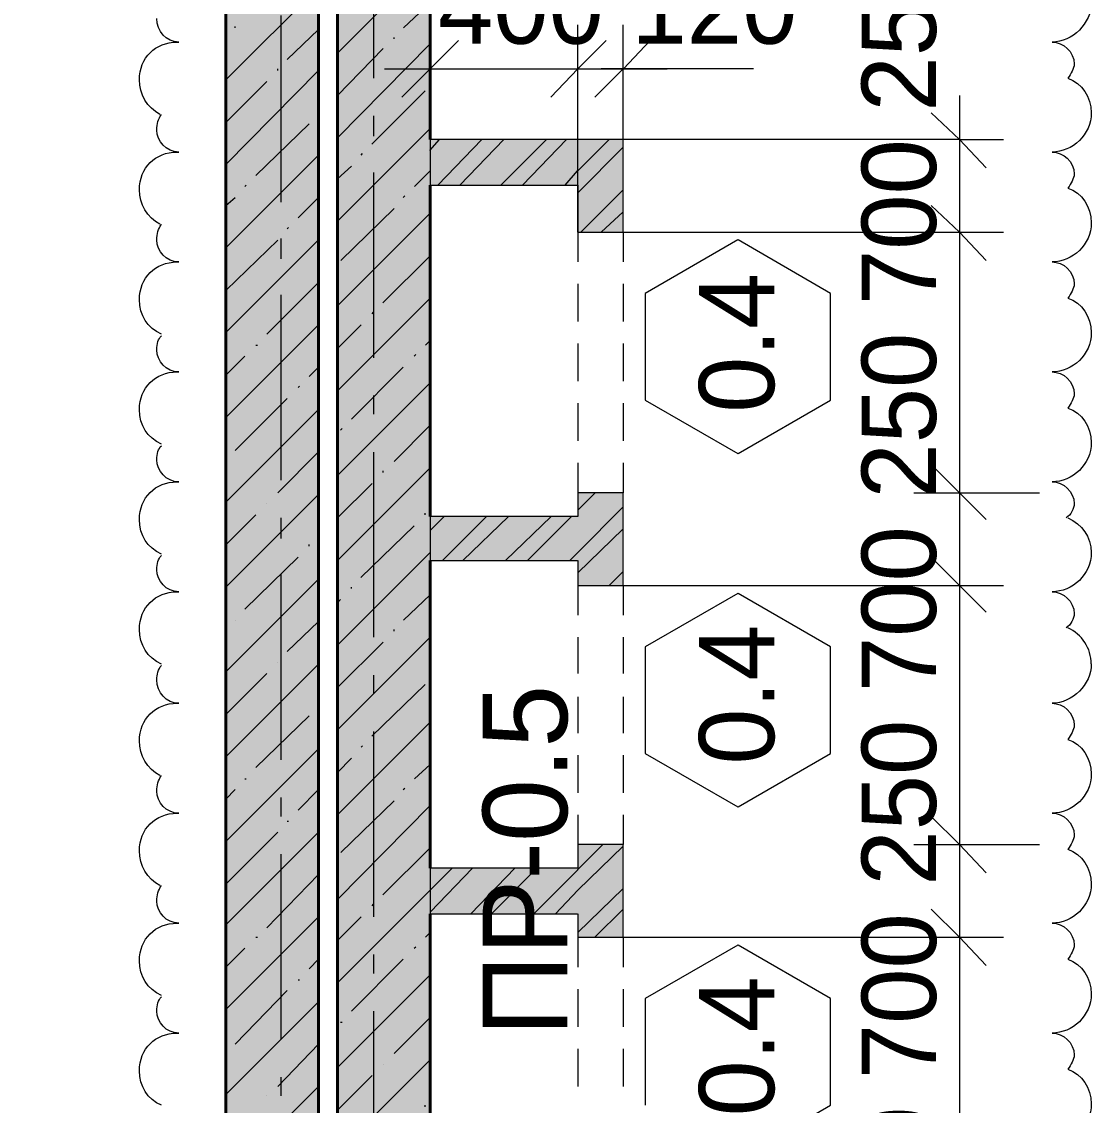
# Model space of a CAD drawing. Header units: millimetres. Extents: x -401725 to 250493, y 305116 to 802890.
# Drawn here: x -375103.635 to -375102.5, y 508984.504 to 508985.654 of the extents above; entities that cross this region are included whole.
import ezdxf

# ---------------------------------------------------------------- set-up
doc = ezdxf.new("R2010")
doc.units = ezdxf.units.MM
doc.layers.add('PDF _Геометрия', color=7, linetype='Continuous', true_color=0x1d1d1d)
doc.layers.add('PDF _Сплошная заливка', color=7, linetype='Continuous', true_color=0xffffff)
doc.layers.add('PDF _Текст', color=7, linetype='Continuous')

msp = doc.modelspace()

# ---------------------------------------------------------------- hatches: boundary and pattern name
at = {"layer": 'PDF _Сплошная заливка', "transparency": 33554559}
h = msp.add_hatch(color=256, dxfattribs=at)
h.paths.add_polyline_path([(-375102.997769197, 508985.430687626), (-375102.997769197, 508985.5287906194), (-375103.0447543994, 508985.5287906194), (-375103.0447543994, 508985.430687626)])
h.paths.add_polyline_path([(-375102.997769197, 508984.0324111909), (-375103.0447543994, 508984.0324111909), (-375103.0447543994, 508983.9807466266), (-375102.997769197, 508983.9807466266)])
h.paths.add_polyline_path([(-375102.997769197, 508984.4073959321), (-375103.0447543994, 508984.4073959321), (-375103.0447543994, 508984.3074000012), (-375102.997769197, 508984.3074000012)])
h.paths.add_polyline_path([(-375102.997769197, 508984.7807140745), (-375103.0447543994, 508984.7807140745), (-375103.0447543994, 508984.6823847424), (-375102.997769197, 508984.6823847424)])
h.paths.add_polyline_path([(-375102.997769197, 508985.1540322169), (-375103.0447543994, 508985.1540322169), (-375103.0447543994, 508985.0557028847), (-375102.997769197, 508985.0557028847)])

# ---------------------------------------------------------------- linework, layer by layer
at = {"layer": 'PDF _Геометрия', "color": 7, "lineweight": 9}
for points in [[(-375103.3197415142, 508981.638796316), (-375103.3197415142, 508986.4806692681)], [(-375103.2996372119, 508986.4804355169), (-375103.2996372119, 508981.6389599242)], [(-375103.201292621, 508986.2837607461), (-375103.201292621, 508985.5287622848)], [(-375103.2613342605, 508985.7904322277), (-375103.2613342605, 508985.5937853235)], [(-375103.3596754606, 508985.660441756), (-375103.3596754606, 508985.4621065896)], [(-375103.0448154346, 508985.4304730364), (-375103.0448154346, 508985.6038062173), (-375103.0448154346, 508985.6504617005)], [(-375102.9964586366, 508985.5287921919), (-375102.9964586366, 508985.6037884153), (-375102.9964586366, 508985.6504693151)], [(-375103.201292621, 508985.6454285551), (-375103.201292621, 508985.6037680703), (-375103.201292621, 508985.5571009077)], [(-375103.2497375808, 508985.6038062173), (-375103.0448177658, 508985.6038062173)], [(-375103.0448018712, 508985.6037748519), (-375102.9497288091, 508985.6037748519)], [(-375103.0181905431, 508985.6038104558), (-375103.0198478171, 508985.6038104558)], [(-375102.8581800993, 508985.6037960447), (-375103.0182352428, 508985.6037960447)], [(-375102.6397590109, 508985.5754570826), (-375102.6397590109, 508985.430462455)], [(-375103.2613342605, 508985.5537734956), (-375103.2613342605, 508985.5321180696)], [(-375102.6397590109, 508985.5287851093), (-375102.9964851762, 508985.5287851093)], [(-375102.6395996414, 508985.5287694266), (-375102.5930315952, 508985.5287694266)], [(-375103.2613342605, 508985.4937810233), (-375103.2613342605, 508985.297113566)], [(-375103.201292621, 508985.4804367884), (-375103.201292621, 508985.1287538712)], [(-375103.0448154346, 508985.4304697643), (-375103.0448154346, 508985.3988003384)], [(-375102.9964851762, 508985.4304553533), (-375102.6397590109, 508985.4304553533), (-375102.6397590109, 508985.1538092798)], [(-375102.9964586366, 508985.4304528101), (-375102.9964586366, 508985.3988001752)], [(-375102.6395996414, 508985.4304523863), (-375102.5930315952, 508985.4304523863)], [(-375103.3596754606, 508985.4237796331), (-375103.3596754606, 508985.4021046673)], [(-375102.8747511442, 508985.422125326), (-375102.9731484606, 508985.3654584559)], [(-375102.7764065533, 508985.3654596935), (-375102.8746772832, 508985.4221270638)], [(-375103.0448154346, 508985.3754711546), (-375103.0448154346, 508985.3354600432)], [(-375102.9964586366, 508985.3754584389), (-375102.9964586366, 508985.3354728882)], [(-375103.3596754606, 508985.3637786836), (-375103.3596754606, 508985.1671045065)], [(-375102.9730957351, 508985.3654486733), (-375102.9730957351, 508985.2521270617)], [(-375102.7764065533, 508985.2521258855), (-375102.7764065533, 508985.365460626)], [(-375103.0448154346, 508985.3121310735), (-375103.0448154346, 508985.2721406611)], [(-375102.9964586366, 508985.3121310735), (-375102.9964586366, 508985.2721247983)], [(-375103.2613342605, 508985.2571015223), (-375103.2613342605, 508985.2371118983)], [(-375103.0448154346, 508985.2487918401), (-375103.0448154346, 508985.2088014277)], [(-375102.9964586366, 508985.2488041319), (-375102.9964586366, 508985.2087978566)], [(-375102.9731533795, 508985.2521182561), (-375102.874756063, 508985.195451386)], [(-375102.8746765457, 508985.1954598292), (-375102.7764058157, 508985.2521271994)], [(-375103.2613342605, 508985.1971094738), (-375103.2613342605, 508985.0004420165)], [(-375103.0448154346, 508985.185472104), (-375103.0448154346, 508985.153802678)], [(-375102.9964586366, 508985.1854559975), (-375102.9964586366, 508985.1538033626)], [(-375102.6881464113, 508985.1537978249), (-375102.6397590109, 508985.1537978249), (-375102.6397590109, 508985.0554520027)], [(-375102.6397759651, 508985.153777056), (-375102.5547263359, 508985.153777056)], [(-375103.3596754606, 508985.1271174084), (-375103.3596754606, 508985.1054424426)], [(-375103.201292621, 508985.0820921127), (-375103.201292621, 508984.7554219685)], [(-375103.3596754606, 508985.067116459), (-375103.3596754606, 508984.8704422818)], [(-375103.0448154346, 508985.0554595918), (-375103.0448154346, 508985.0238108648)], [(-375102.9964851762, 508985.0554473), (-375102.6397590109, 508985.0554473), (-375102.6397590109, 508984.780476987)], [(-375102.9964586366, 508985.0554646781), (-375102.9964586366, 508985.0237913145)], [(-375102.6395996414, 508985.0554553533), (-375102.5930315952, 508985.0554553533)], [(-375102.8747511442, 508985.0471185443), (-375102.9731484606, 508984.9904516742)], [(-375102.7764065533, 508984.9904499449), (-375102.8746772832, 508985.0471173151)], [(-375103.0448154346, 508985.0004618298), (-375103.0448154346, 508984.9621273351)], [(-375102.9964586366, 508985.0004703069), (-375102.9964586366, 508984.9621223209)], [(-375102.9730957351, 508984.9904503687), (-375102.9730957351, 508984.8771287571)], [(-375102.7764065533, 508984.8771165607), (-375102.7764065533, 508984.9904513012)], [(-375103.2613342605, 508984.960429549), (-375103.2613342605, 508984.9404399249)], [(-375103.0448154346, 508984.9371420937), (-375103.0448154346, 508984.898807599)], [(-375102.9964586366, 508984.9371234441), (-375102.9964586366, 508984.8987961867)], [(-375103.2613342605, 508984.9004375005), (-375103.2613342605, 508984.7037905963)], [(-375103.0448154346, 508984.8754584389), (-375103.0448154346, 508984.8354680265)], [(-375102.9964586366, 508984.8754542004), (-375102.9964586366, 508984.8354686496)], [(-375102.9731533795, 508984.8771318195), (-375102.874756063, 508984.8204649494)], [(-375102.8746765457, 508984.8204496566), (-375102.7764058157, 508984.8771170269)], [(-375103.3596754606, 508984.830433991), (-375103.3596754606, 508984.8104405268)], [(-375103.0448154346, 508984.8121387029), (-375103.0448154346, 508984.7804692769)], [(-375102.9964586366, 508984.8121272588), (-375102.9964586366, 508984.7804538952)], [(-375102.6881464113, 508984.7804656953), (-375102.6397590109, 508984.7804656953), (-375102.6397590109, 508984.6821198731)], [(-375102.6397759651, 508984.7804597614), (-375102.5547263359, 508984.7804597614)], [(-375103.3596754606, 508984.7704330415), (-375103.3596754606, 508984.5737793747)], [(-375103.201292621, 508984.7070904173), (-375103.201292621, 508984.3804202731)], [(-375103.0448154346, 508984.6821266145), (-375103.0448154346, 508984.6504778875)], [(-375102.9964851762, 508984.6821151704), (-375102.6397590109, 508984.6821151704), (-375102.6397590109, 508984.4071448573)], [(-375102.9964586366, 508984.6821355155), (-375102.9964586366, 508984.6504621519)], [(-375102.6395996414, 508984.6821160181), (-375102.5930315952, 508984.6821160181)], [(-375102.8747511442, 508984.6737970111), (-375102.9731484606, 508984.617130141)], [(-375102.7764065533, 508984.6171296833), (-375102.8746772832, 508984.6737970535)], [(-375103.2613342605, 508984.6637783445), (-375103.2613342605, 508984.6437681551)], [(-375103.0448154346, 508984.6271284286), (-375103.0448154346, 508984.5871380162)], [(-375102.9964586366, 508984.6271207992), (-375102.9964586366, 508984.5871352485)], [(-375102.9730957351, 508984.6171330741), (-375102.9730957351, 508984.5037907232)], [(-375102.7764065533, 508984.5037971467), (-375102.7764065533, 508984.6171318873)], [(-375103.2613342605, 508984.6037655271), (-375103.2613342605, 508984.4071186229)], [(-375103.0448154346, 508984.5638086926), (-375103.0448154346, 508984.5237975812)], [(-375102.9964586366, 508984.5637934338), (-375102.9964586366, 508984.523807883)], [(-375103.3596754606, 508984.5337717663), (-375103.3596754606, 508984.5137783021)], [(-375102.8746765457, 508984.4471302427), (-375102.7764058157, 508984.503797613)]]:
    msp.add_lwpolyline(points, dxfattribs=at)
at = {"layer": 'PDF _Геометрия', "color": 7, "lineweight": 40}
for points in [[(-375103.3197415142, 508986.2838757095), (-375103.3197415142, 508983.9804617959), (-375103.6346954543, 508983.9804617959)], [(-375103.4180827143, 508986.2837938068), (-375103.4180827143, 508983.9804789592)], [(-375103.2996372119, 508986.2837772764), (-375103.2996372119, 508983.9805304189)], [(-375103.201292621, 508985.5287719697), (-375103.201292621, 508986.283770431)], [(-375103.201292621, 508985.1287585759), (-375103.201292621, 508985.4804414931)], [(-375103.201292621, 508984.7554260225), (-375103.201292621, 508985.0820961667)], [(-375103.201292621, 508984.3804251748), (-375103.201292621, 508984.707095319)]]:
    msp.add_lwpolyline(points, dxfattribs=at)
at = {"layer": 'PDF _Геометрия', "lineweight": 9}
for points in [[(-375103.2995727859, 508985.6204366019), (-375103.2012935938, 508985.7187776028)], [(-375103.4180827143, 508985.5921196803), (-375103.3197365933, 508985.6904658012)], [(-375103.2297282221, 508985.6470970972), (-375103.2012952489, 508985.6737581606)], [(-375103.4080322586, 508985.6471191377), (-375103.4080322586, 508985.6487777299)], [(-375103.3530022835, 508985.6137795313), (-375103.3197411731, 508985.6454597105)], [(-375103.2395989632, 508985.6354300576), (-375103.2395989632, 508985.6370970612)], [(-375103.2996270393, 508985.575438433), (-375103.251283275, 508985.6254279405)], [(-375103.2995727859, 508985.5304411117), (-375103.2012935938, 508985.6304303989)], [(-375103.4180827143, 508985.502112746), (-375103.3197365933, 508985.6021219161)], [(-375103.3629374506, 508985.6020985044), (-375103.3629374506, 508985.6037593283)], [(-375103.4178657004, 508985.5471083718), (-375103.3746156801, 508985.5904403807)], [(-375103.2631076709, 508985.5237997238), (-375103.2064594165, 508985.5804685776)], [(-375103.3864393766, 508985.4904546073), (-375103.3297898506, 508985.545462116)], [(-375103.2995727859, 508985.4420935708), (-375103.2012935938, 508985.5404345716)], [(-375103.4180827143, 508985.4137897886), (-375103.3197365933, 508985.5121153718)], [(-375103.2746602696, 508985.5121081005), (-375103.2730155417, 508985.5137733875)], [(-375103.2996982471, 508985.4871205619), (-375103.284694746, 508985.5004387381)], [(-375103.2179823454, 508985.4787680703), (-375103.2012934263, 508985.4954363857)], [(-375103.3979885845, 508985.4787723089), (-375103.3963499601, 508985.4804518988)], [(-375103.4180657601, 508985.4587765135), (-375103.4080323009, 508985.4671104275)], [(-375103.3415039383, 508985.445448809), (-375103.3197404969, 508985.467130124)], [(-375103.2298367291, 508985.467140873), (-375103.2281897971, 508985.4688083917)], [(-375103.2995727859, 508985.3520989283), (-375103.2012935938, 508985.4504399291)], [(-375103.2961955073, 508985.4004294472), (-375103.239599705, 508985.455440567)], [(-375103.3531650439, 508985.4338063529), (-375103.3515242155, 508985.4354676917)], [(-375103.4180827143, 508985.323783702), (-375103.3197365933, 508985.422129823)], [(-375103.4178860455, 508985.3687606782), (-375103.3629353334, 508985.4220915765)], [(-375103.2513617941, 508985.3554363645), (-375103.201295039, 508985.405441311)], [(-375103.3747613167, 508985.322120494), (-375103.3197367691, 508985.3771245143)], [(-375103.2995727859, 508985.2621034381), (-375103.2012935938, 508985.360444439)], [(-375103.2629788189, 508985.3437693249), (-375103.2613335823, 508985.3454351269)], [(-375103.4180827143, 508985.2337771917), (-375103.3197365933, 508985.3321233126)], [(-375103.2997253738, 508985.3071122034), (-375103.274643273, 508985.3321120678)], [(-375103.2062398595, 508985.3104390433), (-375103.2012949946, 508985.3154251154)], [(-375103.3863071338, 508985.3104314139), (-375103.3846678312, 508985.3104314139)], [(-375103.4180521967, 508985.2787736652), (-375103.3979790478, 508985.2987648829)], [(-375103.2181552783, 508985.2988131176), (-375103.2165078377, 508985.3004811512)], [(-375103.3298021425, 508985.2771176627), (-375103.3197416837, 508985.2871165267)], [(-375103.2847853239, 508985.2321250039), (-375103.2298189675, 508985.2871325295)], [(-375103.341486984, 508985.2654756305), (-375103.3398454774, 508985.2671376559)], [(-375103.2995727859, 508985.1721079479), (-375103.2012935938, 508985.2704283473)], [(-375103.4081238113, 508985.1987972654), (-375103.3531560603, 508985.2538060392)], [(-375103.4180827143, 508985.1437910263), (-375103.3197365933, 508985.2421166095)], [(-375103.2963921761, 508985.2204545734), (-375103.2947484654, 508985.2221188304)], [(-375103.2396159174, 508985.1871069137), (-375103.2012932143, 508985.2254296168)], [(-375103.363059521, 508985.1537897717), (-375103.3197379538, 508985.1971318724)], [(-375103.2995727859, 508985.0820921127), (-375103.2012935938, 508985.1804331136)], [(-375103.2512804139, 508985.1754237676), (-375103.2512804139, 508985.1770900846)], [(-375103.2995693951, 508985.1270902816), (-375103.262962884, 508985.1637584912)], [(-375103.4180827143, 508985.0537849397), (-375103.3197365933, 508985.1521310607)], [(-375103.3746189013, 508985.1420871282), (-375103.3746189013, 508985.1420871282)], [(-375103.4180589784, 508985.0987742077), (-375103.3863007759, 508985.1304299643)], [(-375103.2064568733, 508985.1304603547), (-375103.2064568733, 508985.1321289034)], [(-375103.2747687766, 508985.0638061494), (-375103.2181380062, 508985.1187894813)], [(-375103.3297919699, 508985.0971237153), (-375103.3297919699, 508985.098806781)], [(-375103.3981004823, 508985.0304745963), (-375103.3414743532, 508985.0854593863)], [(-375103.2995727859, 508984.9920966225), (-375103.2012935938, 508985.0904376234)], [(-375103.4180827143, 508984.9637784293), (-375103.3197365933, 508985.0621245502)], [(-375103.284697162, 508985.0521132546), (-375103.284697162, 508985.0537780267)], [(-375103.2996643386, 508985.0371168319), (-375103.2963772564, 508985.0404450027)], [(-375103.2297282221, 508985.0187571179), (-375103.2012952489, 508985.0454387848)], [(-375103.4080322586, 508985.0187770391), (-375103.4080322586, 508985.0187770391)], [(-375103.3530022835, 508984.9854590493), (-375103.3197411731, 508985.0171186969)], [(-375103.2395989632, 508985.0070871112), (-375103.2395989632, 508985.0087541149)], [(-375103.2996270393, 508984.9470874334), (-375103.251283275, 508984.9954311977)], [(-375103.2995727859, 508984.9021015562), (-375103.2012935938, 508985.0004425571)], [(-375103.4180827143, 508984.8737922639), (-375103.3197365933, 508984.9721178471)], [(-375103.3629374506, 508984.9737682737), (-375103.3629374506, 508984.9737682737)], [(-375103.4178657004, 508984.9187730548), (-375103.3746156801, 508984.9621050637)], [(-375103.2631076709, 508984.8954538105), (-375103.2064594165, 508984.9504541177)], [(-375103.3864393766, 508984.8621383638), (-375103.3297898506, 508984.9171253514)], [(-375103.2995727859, 508984.8121056422), (-375103.2012935938, 508984.9104260415)], [(-375103.4180827143, 508984.7837861774), (-375103.3197365933, 508984.8821322983)], [(-375103.2746602696, 508984.8837740551), (-375103.2730155417, 508984.8854393421)], [(-375103.2996982471, 508984.8571148313), (-375103.284694746, 508984.8721183324)], [(-375103.2179823454, 508984.8504280909), (-375103.2012934263, 508984.8654275145)], [(-375103.3979885845, 508984.8504357203), (-375103.3963499601, 508984.8504357203)], [(-375103.4180657601, 508984.8287758692), (-375103.4080323009, 508984.8387888519)], [(-375103.3415039383, 508984.8171279031), (-375103.3197404969, 508984.8387886866)], [(-375103.2298367291, 508984.8388102184), (-375103.2281897971, 508984.8404777371)], [(-375103.2995727859, 508984.7220898069), (-375103.2012935938, 508984.8220997018)], [(-375103.2961955073, 508984.7720856532), (-375103.239599705, 508984.827096773)], [(-375103.3531650439, 508984.8054672212), (-375103.3515242155, 508984.8054672212)], [(-375103.4180827143, 508984.69546322), (-375103.3197365933, 508984.7937888032)], [(-375103.4178860455, 508984.7387498615), (-375103.3629353334, 508984.7937620876)], [(-375103.2513617941, 508984.7270963851), (-375103.201295039, 508984.7771013316)], [(-375103.3747613167, 508984.692116459), (-375103.3197367691, 508984.7487835325)], [(-375103.2995727859, 508984.6337634588), (-375103.2012935938, 508984.7321044596)], [(-375103.2629788189, 508984.7154420612), (-375103.2613335823, 508984.7171078632)], [(-375103.4180827143, 508984.6054567096), (-375103.3197365933, 508984.7037822928)], [(-375103.2997253738, 508984.6787671378), (-375103.274643273, 508984.7037670022)], [(-375103.3863071338, 508984.6821007594), (-375103.3846678312, 508984.6821007594)], [(-375103.2062398595, 508984.6820990639), (-375103.2012949946, 508984.6871057397)], [(-375103.4180521967, 508984.6504269041), (-375103.3979790478, 508984.6704386046)], [(-375103.2181552783, 508984.6704693235), (-375103.2165078377, 508984.6721373571)], [(-375103.3298021425, 508984.6487967568), (-375103.3197416837, 508984.6587956209)], [(-375103.2847853239, 508984.603804098), (-375103.2298189675, 508984.6588116236)], [(-375103.341486984, 508984.6371432805), (-375103.3398454774, 508984.6371432805)], [(-375103.2995727859, 508984.5437679685), (-375103.2012935938, 508984.6421089694)], [(-375103.4081238113, 508984.5688072175), (-375103.3531560603, 508984.6254773281)], [(-375103.4180827143, 508984.5154501992), (-375103.3197365933, 508984.6137963201)], [(-375103.2963921761, 508984.592117561), (-375103.2947484654, 508984.592117561)], [(-375103.2396159174, 508984.5587673582), (-375103.2012932143, 508984.5970900612)], [(-375103.363059521, 508984.5237857366), (-375103.3197379538, 508984.5687908906)], [(-375103.2995727859, 508984.4537724784), (-375103.2012935938, 508984.5520928777)], [(-375103.2512804139, 508984.5470926891), (-375103.2512804139, 508984.5470926891)], [(-375103.2995693951, 508984.4987723427), (-375103.262962884, 508984.5354405522)], [(-375103.4180827143, 508984.4254436888), (-375103.3197365933, 508984.5237898097)], [(-375103.3746189013, 508984.5137725801), (-375103.3746189013, 508984.5137725801)], [(-375103.2064568733, 508984.5021343626), (-375103.2064568733, 508984.5038029112)]]:
    msp.add_lwpolyline(points, dxfattribs=at)
at = {"layer": 'PDF _Геометрия', "color": 1, "lineweight": 9}
for points in [[(-375103.4697038335, 508985.6321273628), (-375103.4680685999, 508985.6321273628)], [(-375103.4680705073, 508985.6321244105), (-375103.4680705073, 508985.6321244105)], [(-375103.4697038335, 508985.5154573901), (-375103.4680685999, 508985.5154573901)], [(-375103.4680705073, 508985.5154544378), (-375103.4680705073, 508985.5154544378)], [(-375103.4697046812, 508985.3987874173), (-375103.4680694476, 508985.3987874173)], [(-375103.4680705073, 508985.3987848889), (-375103.4680705073, 508985.3987848889)], [(-375103.4697046812, 508985.2821187162), (-375103.4680694476, 508985.2821187162)], [(-375103.4680705073, 508985.28211534), (-375103.4680705073, 508985.28211534)], [(-375103.4697046812, 508985.1654483195), (-375103.4680694476, 508985.1654483195)], [(-375103.4680705073, 508985.1654457911), (-375103.4680705073, 508985.1654457911)], [(-375103.4697046812, 508985.0487786794), (-375103.4680694476, 508985.0487786794)], [(-375103.4680705073, 508985.0487762422), (-375103.4680705073, 508985.0487762422)], [(-375103.4697038335, 508984.9304536431), (-375103.4680685999, 508984.9304536431)], [(-375103.4680705073, 508984.9304511147), (-375103.4680705073, 508984.9304511147)], [(-375103.4697038335, 508984.8137840943), (-375103.4680685999, 508984.8137840943)], [(-375103.4680705073, 508984.8137815658), (-375103.4680705073, 508984.8137815658)], [(-375103.4697046812, 508984.6971144541), (-375103.4680694476, 508984.6971144541)], [(-375103.4680705073, 508984.6971115931), (-375103.4680705073, 508984.6971115931)], [(-375103.4697046812, 508984.5804653416), (-375103.4680694476, 508984.5804653416)], [(-375103.4680705073, 508984.5804628131), (-375103.4680705073, 508984.5804628131)]]:
    msp.add_lwpolyline(points, dxfattribs=at)
at = {"layer": 'PDF _Геометрия', "color": 7, "lineweight": 18}
for points in [[(-375103.201312966, 508985.6037833291), (-375103.171410084, 508985.6337893245)], [(-375103.044700146, 508985.6037799382), (-375103.0146589811, 508985.633779667)], [(-375102.9963569113, 508985.6037587455), (-375102.9679354458, 508985.6337568763)], [(-375103.201292621, 508985.6037680703), (-375103.2313738825, 508985.5737692232)], [(-375103.0448154346, 508985.6038062173), (-375103.0731730251, 508985.573792709)], [(-375102.9964586366, 508985.6037884153), (-375103.0265151662, 508985.5737940717)], [(-375102.6397590109, 508985.5287851093), (-375102.6697131159, 508985.5571263009)], [(-375102.6398098736, 508985.5287957056), (-375102.6115057736, 508985.4987933596)], [(-375102.6397590109, 508985.4304553533), (-375102.6697131159, 508985.4587965449)], [(-375102.6398098736, 508985.4304689167), (-375102.6115057736, 508985.4004665706)], [(-375102.6397590109, 508985.1537978249), (-375102.6697131159, 508985.1837938237)], [(-375102.6398098736, 508985.1538126598), (-375102.6115057736, 508985.1254666278)], [(-375102.6397590109, 508985.0554473), (-375102.6697131159, 508985.0854642458)], [(-375102.6398098736, 508985.055465102), (-375102.6115057736, 508985.0271400359)], [(-375102.6397590109, 508984.7804656953), (-375102.6697131159, 508984.8104616941)], [(-375102.6398098736, 508984.7804648476), (-375102.6115057736, 508984.7504625016)], [(-375102.6397590109, 508984.6821151704), (-375102.6697131159, 508984.7121321161)], [(-375102.6398098736, 508984.6821380586), (-375102.6115057736, 508984.6521357126)]]:
    msp.add_lwpolyline(points, dxfattribs=at)
at = {"layer": 'PDF _Геометрия', "color": 24, "lineweight": 9, "true_color": 0x8f1d1d}
for points in [[(-375103.201614751, 508985.5171333284), (-375103.1915158698, 508985.5287985667)], [(-375103.1930562657, 508985.4804533187), (-375103.1464154882, 508985.5287863723)], [(-375103.1697238818, 508985.4804575573), (-375103.1230495773, 508985.5287840496)], [(-375103.1263482308, 508985.4804312783), (-375103.0779572701, 508985.5287602014)], [(-375103.1032599875, 508985.4804668821), (-375103.0564946812, 508985.5288048291)], [(-375103.0447577902, 508985.495451013), (-375103.0113983263, 508985.5287897568)], [(-375103.0447543994, 508985.4721385503), (-375102.9964566677, 508985.5204570106)], [(-375103.0580634543, 508985.480458405), (-375103.0448161127, 508985.4954651592)], [(-375103.0414415468, 508985.4304528101), (-375102.9964603935, 508985.4754546878)], [(-375103.0198825732, 508985.4304528101), (-375102.9964592088, 508985.4521349687)], [(-375103.0447747444, 508985.1354326007), (-375103.0263413431, 508985.1537831553)], [(-375103.2014011279, 508985.1137740212), (-375103.1863543089, 508985.1287796161)], [(-375103.1881734532, 508985.0821510286), (-375103.1415278861, 508985.1288172374)], [(-375103.1664958003, 508985.0821285642), (-375103.1181643488, 508985.1288076584)], [(-375103.1214654183, 508985.082129412), (-375103.0730694985, 508985.1287880403)], [(-375103.0978990663, 508985.0821107624), (-375103.0513359178, 508985.1287773824)], [(-375103.0447543994, 508985.0904556245), (-375102.9964566677, 508985.1387948156)], [(-375103.0447543994, 508985.0687932303), (-375102.9964566677, 508985.1154534014)], [(-375103.0530924799, 508985.0821412799), (-375103.0448128914, 508985.0904622664)], [(-375103.0113817323, 508985.0554646781), (-375102.9964571107, 508985.0704722143)], [(-375103.044913769, 508984.7538052), (-375103.0181902252, 508984.780466596)], [(-375103.0447543994, 508984.7321339048), (-375102.9964566677, 508984.7787940759)], [(-375103.2014452089, 508984.7088074549), (-375103.1564692944, 508984.7554751282)], [(-375103.201228195, 508984.7320894001), (-375103.1779293592, 508984.7554294727)], [(-375103.1580593853, 508984.7071107624), (-375103.1113707121, 508984.755452132)], [(-375103.1363851231, 508984.7071048284), (-375103.0880090398, 508984.7554395626)], [(-375103.0913886496, 508984.7071311074), (-375103.0448159644, 508984.7538072854)], [(-375103.0682054628, 508984.7071311074), (-375103.0448156253, 508984.7321354646)], [(-375103.0447543994, 508984.6871310735), (-375102.9964566677, 508984.7337912446)], [(-375103.0265150602, 508984.6821355155), (-375102.9964585307, 508984.7121298591)]]:
    msp.add_lwpolyline(points, dxfattribs=at)
at = {"layer": 'PDF _Геометрия', "color": 16, "lineweight": 20, "true_color": 0x800000}
for points in [[(-375103.0448154346, 508985.5287914671), (-375103.2015066405, 508985.5287914671)], [(-375102.9964586366, 508985.5287906194), (-375103.0447563683, 508985.5287906194)], [(-375102.9964586366, 508985.4304528101), (-375102.9964586366, 508985.5287894814)], [(-375103.2015096348, 508985.480458405), (-375103.0448184289, 508985.480458405)], [(-375103.0448154346, 508985.480458405), (-375103.0448154346, 508985.4304703895)], [(-375103.0447543994, 508985.4304528101), (-375102.9964566677, 508985.4304528101)], [(-375103.0448154346, 508985.1538020635), (-375103.0448154346, 508985.1287977062)], [(-375102.9964586366, 508985.153803335), (-375103.0447563683, 508985.153803335)], [(-375102.9964586366, 508985.0554646781), (-375102.9964586366, 508985.1538013493)], [(-375103.0448154346, 508985.1287975706), (-375103.2015066405, 508985.1287975706)], [(-375103.2015096348, 508985.0821412799), (-375103.0448184289, 508985.0821412799)], [(-375103.0448154346, 508985.0821412799), (-375103.0448154346, 508985.055460306)], [(-375103.0447543994, 508985.0554646781), (-375102.9964566677, 508985.0554646781)], [(-375103.0448154346, 508984.7804690862), (-375103.0448154346, 508984.7554647289)], [(-375102.9964586366, 508984.7804529797), (-375103.0447563683, 508984.7804529797)], [(-375102.9964586366, 508984.6821355155), (-375102.9964586366, 508984.7804514602)], [(-375103.0448154346, 508984.7554641694), (-375103.2015066405, 508984.7554641694)], [(-375103.2015096348, 508984.7071311074), (-375103.0448184289, 508984.7071311074)], [(-375103.0448154346, 508984.7071311074), (-375103.0448154346, 508984.6821267502)], [(-375103.0447543994, 508984.6821355155), (-375102.9964566677, 508984.6821355155)]]:
    msp.add_lwpolyline(points, dxfattribs=at)
at = {"layer": 'PDF _Геометрия', "color": 16, "lineweight": 9, "true_color": 0x800000}
for points in [[(-375103.201292621, 508985.5287719697), (-375103.201292621, 508985.4804359173)], [(-375103.201292621, 508985.1287585759), (-375103.201292621, 508985.0820914133)], [(-375103.201292621, 508984.7554260225), (-375103.201292621, 508984.7070899701)]]:
    msp.add_lwpolyline(points, dxfattribs=at)
at = {"layer": 'PDF _Геометрия', "color": 1, "lineweight": 9}
msp.add_arc((-375102.5420865385, 508984.9718998633), 0.04223684493241826, 0.3388853000178784, 65.96050780231923, dxfattribs=at)
for points in [[(-375102.4998504323, 508985.6738115303), (-375102.4998504323, 508985.6521466968), (-375102.5198325583, 508985.632143539), (-375102.5414952863, 508985.632143539)], [(-375103.4680705073, 508985.6321244105), (-375103.4813567799, 508985.6321244105), (-375103.4913725855, 508985.64379589), (-375103.4913725855, 508985.6571230436)], [(-375103.5097690998, 508985.5921254679), (-375103.5097690998, 508985.6154479845), (-375103.4930059117, 508985.6321273628), (-375103.4697038335, 508985.6321273628)], [(-375102.5413872933, 508985.6321163572), (-375102.5296142898, 508985.6321163572), (-375102.5180515185, 508985.6221093043), (-375102.5180515185, 508985.6087805825)], [(-375102.5180515185, 508985.6087805825), (-375102.5180515185, 508985.603777056), (-375102.5214152338, 508985.5987735295), (-375102.5247810514, 508985.5937910263)], [(-375103.488100211, 508985.5554553533), (-375103.5013864837, 508985.56211893), (-375103.5097690998, 508985.577122198), (-375103.5097690998, 508985.5921254679)], [(-375102.5248806744, 508985.5937998425), (-375102.509944561, 508985.5888148278), (-375102.4998504323, 508985.5737966826), (-375102.4998504323, 508985.5571378997)], [(-375103.4913725855, 508985.5387769564), (-375103.4913725855, 508985.5454609736), (-375103.4897373519, 508985.550448438), (-375103.4864668848, 508985.5554563387)], [(-375102.4998504323, 508985.5571378997), (-375102.4998504323, 508985.5338113967), (-375102.5198325583, 508985.5154699042), (-375102.5414952863, 508985.5154699042)], [(-375103.4680705073, 508985.5154544378), (-375103.4813567799, 508985.5154544378), (-375103.4913725855, 508985.5271259173), (-375103.4913725855, 508985.5387769564)], [(-375103.5097690998, 508985.4754554952), (-375103.5097690998, 508985.4987984543), (-375103.4930059117, 508985.5154573901), (-375103.4697038335, 508985.5154573901)], [(-375102.5413872933, 508985.5154417221), (-375102.5296142898, 508985.5154417221), (-375102.5180515185, 508985.5054556924), (-375102.5180515185, 508985.4921059473)], [(-375102.5180515185, 508985.4921059473), (-375102.5180515185, 508985.4871234441), (-375102.5214152338, 508985.4821199176), (-375102.5247810514, 508985.4771163911)], [(-375103.488100211, 508985.4387853805), (-375103.5013864837, 508985.4454489573), (-375103.5097690998, 508985.4604522252), (-375103.5097690998, 508985.4754554952)], [(-375102.5248806744, 508985.4771472478), (-375102.509944561, 508985.4721411994), (-375102.4998504323, 508985.4571440879), (-375102.4998504323, 508985.4404642691)], [(-375103.4913725855, 508985.422127848), (-375103.4913725855, 508985.4287914247), (-375103.4897373519, 508985.4337788891), (-375103.4864668848, 508985.4387867898)], [(-375102.4998504323, 508985.4404642691), (-375102.4998504323, 508985.4171377662), (-375102.5198325583, 508985.39879628), (-375102.5414952863, 508985.39879628)], [(-375103.4680705073, 508985.3987848889), (-375103.4813567799, 508985.3987848889), (-375103.4913725855, 508985.4104563684), (-375103.4913725855, 508985.422127848)], [(-375103.5097679034, 508985.3587855225), (-375103.5097679034, 508985.3821284815), (-375103.4930067594, 508985.3987874173), (-375103.4697046812, 508985.3987874173)], [(-375102.5413872933, 508985.398787432), (-375102.5296142898, 508985.398787432), (-375102.5180515185, 508985.388780379), (-375102.5180515185, 508985.3754516572)], [(-375102.5180515185, 508985.3754516572), (-375102.5180515185, 508985.3704481308), (-375102.5214152338, 508985.3654446043), (-375102.5247810514, 508985.3604410778)], [(-375103.4864658252, 508985.3221154078), (-375103.5013873314, 508985.3287789845), (-375103.5097679034, 508985.3421265785), (-375103.5097679034, 508985.3587855225)], [(-375102.5248806744, 508985.3604734603), (-375102.509944561, 508985.3554674119), (-375102.4998504323, 508985.3404703005), (-375102.4998504323, 508985.3238115176)], [(-375102.4998504323, 508985.3238115176), (-375102.4998504323, 508985.3004639787), (-375102.5198325583, 508985.2821435222), (-375102.5414952863, 508985.2821435222)], [(-375103.4913725855, 508985.3054582991), (-375103.4913725855, 508985.3121218758), (-375103.4897373519, 508985.3171297766), (-375103.4864668848, 508985.320461567)], [(-375103.4680705073, 508985.28211534), (-375103.4813567799, 508985.28211534), (-375103.4913725855, 508985.2937868195), (-375103.4913725855, 508985.3054582991)], [(-375103.5097679034, 508985.2421168213), (-375103.5097679034, 508985.2654597803), (-375103.4930067594, 508985.2821187162), (-375103.4697046812, 508985.2821187162)], [(-375102.5413872933, 508985.2821127968), (-375102.5296142898, 508985.2821127968), (-375102.5180515185, 508985.2721057439), (-375102.5180515185, 508985.2587770221)], [(-375102.5180515185, 508985.2587770221), (-375102.5180515185, 508985.2537734956), (-375102.5214152338, 508985.2487909924), (-375102.5247810514, 508985.2437874659)], [(-375102.5248806744, 508985.2437996729), (-375102.509944561, 508985.2388146583), (-375102.4998504323, 508985.2237965131), (-375102.4998504323, 508985.2071377301)], [(-375103.4864658252, 508985.2054467066), (-375103.5013873314, 508985.2121102834), (-375103.5097679034, 508985.2254578773), (-375103.5097679034, 508985.2421168213)], [(-375103.4913725855, 508985.1887887502), (-375103.4913725855, 508985.195452327), (-375103.4897373519, 508985.2004602277), (-375103.4864668848, 508985.2037920181)], [(-375102.4998504323, 508985.2071377301), (-375102.4998504323, 508985.1838112272), (-375102.5198325583, 508985.1654697347), (-375102.5414952863, 508985.1654697347)], [(-375103.4680705073, 508985.1654457911), (-375103.4813567799, 508985.1654457911), (-375103.4913725855, 508985.1771172707), (-375103.4913725855, 508985.1887887502)], [(-375103.5097679034, 508985.1254464247), (-375103.5097679034, 508985.1487893838), (-375103.4930067594, 508985.1654483195), (-375103.4697046812, 508985.1654483195)], [(-375102.5413872933, 508985.1654593545), (-375102.5296142898, 508985.1654593545), (-375102.5180515185, 508985.1554523015), (-375102.5180515185, 508985.1421235797)], [(-375102.5180515185, 508985.1421235797), (-375102.5180515185, 508985.1371200532), (-375102.5214152338, 508985.1304556924), (-375102.5264608067, 508985.1271130003)], [(-375103.4864658252, 508985.08877631), (-375103.5013873314, 508985.0954603272), (-375103.5097679034, 508985.1087874807), (-375103.5097679034, 508985.1254464247)], [(-375102.5248806744, 508985.1271470783), (-375102.509944561, 508985.1204793583), (-375102.4998504323, 508985.1071439184), (-375102.4998504323, 508985.0904640995)], [(-375103.4913725855, 508985.0721192013), (-375103.4913725855, 508985.0787827781), (-375103.4897373519, 508985.0837906788), (-375103.4864668848, 508985.0871224692)], [(-375102.4998504323, 508985.0904640995), (-375102.4998504323, 508985.0671375966), (-375102.5198325583, 508985.0487961104), (-375102.5414952863, 508985.0487961104)], [(-375103.4680705073, 508985.0487762422), (-375103.4813567799, 508985.0487762422), (-375103.4913725855, 508985.0604477217), (-375103.4913725855, 508985.0721192013)], [(-375103.5097679034, 508985.0087972208), (-375103.5097679034, 508985.0321197375), (-375103.4930067594, 508985.0487786794), (-375103.4697046812, 508985.0487786794)], [(-375102.5413872933, 508985.0487842954), (-375102.5296142898, 508985.0487842954), (-375102.5180515185, 508985.0387772425), (-375102.5180515185, 508985.0254485207)], [(-375102.5180515185, 508985.0254485207), (-375102.5180515185, 508985.0204449943), (-375102.5214152338, 508985.0137806333), (-375102.5264608067, 508985.0104379413)], [(-375103.4864658252, 508984.9721271062), (-375103.5013873314, 508984.978790683), (-375103.5097679034, 508984.9921178365), (-375103.5097679034, 508985.0087972208)], [(-375103.4913725855, 508984.9554497478), (-375103.4913725855, 508984.9604576505), (-375103.4897373519, 508984.9671212294), (-375103.4864668848, 508984.9704530157)], [(-375102.4998504323, 508984.9721496786), (-375102.4998504323, 508984.9504638092), (-375102.5198325583, 508984.9304816874), (-375102.5414952863, 508984.9304816874)], [(-375103.4680705073, 508984.9304511147), (-375103.4813567799, 508984.9304511147), (-375103.4913725855, 508984.9421225943), (-375103.4913725855, 508984.9554497478)], [(-375103.5097690998, 508984.8904517483), (-375103.5097690998, 508984.9137947074), (-375103.4930059117, 508984.9304536431), (-375103.4697038335, 508984.9304536431)], [(-375102.5413872933, 508984.9304485716), (-375102.5296142898, 508984.9304485716), (-375102.5180515185, 508984.9204415187), (-375102.5180515185, 508984.9071127968)], [(-375102.5180515185, 508984.9071127968), (-375102.5180515185, 508984.9021092704), (-375102.5214152338, 508984.8971057439), (-375102.5247810514, 508984.8921232406)], [(-375103.488100211, 508984.8537816337), (-375103.5013864837, 508984.8604452104), (-375103.5097690998, 508984.8754484783), (-375103.5097690998, 508984.8904517483)], [(-375102.5248806744, 508984.8921379908), (-375102.509944561, 508984.8871319424), (-375102.4998504323, 508984.872134831), (-375102.4998504323, 508984.855476048)], [(-375103.4913725855, 508984.8371245249), (-375103.4913725855, 508984.8437881017), (-375103.4897373519, 508984.8487960024), (-375103.4864668848, 508984.8537834668)], [(-375102.4998504323, 508984.855476048), (-375102.4998504323, 508984.8321495451), (-375102.5198325583, 508984.8138080526), (-375102.5414952863, 508984.8138080526)], [(-375103.4680705073, 508984.8137815658), (-375103.4813567799, 508984.8137815658), (-375103.4913725855, 508984.8254530454), (-375103.4913725855, 508984.8371245249)], [(-375103.5097690998, 508984.7737821994), (-375103.5097690998, 508984.7971251585), (-375103.4930059117, 508984.8137840943), (-375103.4697038335, 508984.8137840943)], [(-375102.5413872933, 508984.8137735126), (-375102.5296142898, 508984.8137735126), (-375102.5180515185, 508984.8037874828), (-375102.5180515185, 508984.790458761)], [(-375102.5180515185, 508984.790458761), (-375102.5180515185, 508984.7854552346), (-375102.5214152338, 508984.7804517081), (-375102.5247810514, 508984.7754481816)], [(-375103.488100211, 508984.7371120848), (-375103.5013864837, 508984.7437961019), (-375103.5097690998, 508984.7587789295), (-375103.5097690998, 508984.7737821994)], [(-375102.5248806744, 508984.7754642034), (-375102.509944561, 508984.7704791888), (-375102.4998504323, 508984.7554820774), (-375102.4998504323, 508984.7388022605)], [(-375103.4913725855, 508984.7204545522), (-375103.4913725855, 508984.727118129), (-375103.4897373519, 508984.7321260297), (-375103.4864668848, 508984.7371134941)], [(-375102.4998504323, 508984.7388022605), (-375102.4998504323, 508984.7154757577), (-375102.5198325583, 508984.6971342652), (-375102.5414952863, 508984.6971342652)], [(-375103.4680705073, 508984.6971115931), (-375103.4813567799, 508984.6971115931), (-375103.4913725855, 508984.7087830727), (-375103.4913725855, 508984.7204545522)], [(-375103.5097679034, 508984.6571125531), (-375103.5097679034, 508984.6804555122), (-375103.4930067594, 508984.6971144541), (-375103.4697046812, 508984.6971144541)], [(-375102.5413872933, 508984.6971196464), (-375102.5296142898, 508984.6971196464), (-375102.5180515185, 508984.6871125934), (-375102.5180515185, 508984.6737838716)], [(-375102.5180515185, 508984.6737838716), (-375102.5180515185, 508984.6687803451), (-375102.5214152338, 508984.6637768187), (-375102.5247810514, 508984.6587732922)], [(-375103.4864658252, 508984.6204628809), (-375103.5013873314, 508984.6271264577), (-375103.5097679034, 508984.6404536112), (-375103.5097679034, 508984.6571125531)], [(-375102.5248806744, 508984.6588116087), (-375102.509944561, 508984.6538055603), (-375102.4998504323, 508984.6388084489), (-375102.4998504323, 508984.6221496659)], [(-375102.4998504323, 508984.6221496659), (-375102.4998504323, 508984.5988021271), (-375102.5198325583, 508984.5804816704), (-375102.5414952863, 508984.5804816704)], [(-375103.4913725855, 508984.6037853318), (-375103.4913725855, 508984.6104489085), (-375103.4897373519, 508984.6154568134), (-375103.4864668848, 508984.6187885997)], [(-375103.4680705073, 508984.5804628131), (-375103.4813567799, 508984.5804628131), (-375103.4913725855, 508984.5921138523), (-375103.4913725855, 508984.6037853318)], [(-375103.5097679034, 508984.5404634467), (-375103.5097679034, 508984.5637859633), (-375103.4930067594, 508984.5804653416), (-375103.4697046812, 508984.5804653416)], [(-375102.5413872933, 508984.5804450112), (-375102.5296142898, 508984.5804450112), (-375102.5180515185, 508984.5704589814), (-375102.5180515185, 508984.5571092365)], [(-375102.5180515185, 508984.5571092365), (-375102.5180515185, 508984.55210571), (-375102.5214152338, 508984.5471232067), (-375102.5247810514, 508984.5421196803)], [(-375102.5248806744, 508984.5421378213), (-375102.509944561, 508984.5371317728), (-375102.4998504323, 508984.5221346614), (-375102.4998504323, 508984.5054758785)], [(-375103.4864658252, 508984.503793332), (-375103.5013873314, 508984.5104569088), (-375103.5097679034, 508984.5237840624), (-375103.5097679034, 508984.5404634467)], [(-375102.4998504323, 508984.5054758785), (-375102.4998504323, 508984.4821493755), (-375102.5198325583, 508984.463807883), (-375102.5414952863, 508984.463807883)]]:
    msp.add_open_spline(points, degree=3, dxfattribs=at)
at = {"layer": 'PDF _Сплошная заливка', "lineweight": 5, "transparency": 33554559}
for points in [[(-375103.4180827143, 508986.2837768525), (-375103.3197365933, 508986.2837768525), (-375103.4180827143, 508983.9803629389), (-375103.3197365933, 508983.9803629389)], [(-375103.2995727859, 508986.2837607461), (-375103.2012935938, 508986.2837607461), (-375103.2995727859, 508983.9804015859), (-375103.2012935938, 508983.9804015859)], [(-375103.2015096348, 508985.5287914671), (-375103.0448184289, 508985.5287914671), (-375103.2015096348, 508985.4804593693), (-375103.0448184289, 508985.4804593693)], [(-375103.2015096348, 508985.1287975706), (-375103.0448184289, 508985.1287975706), (-375103.2015096348, 508985.0821420874), (-375103.0448184289, 508985.0821420874)], [(-375103.2015096348, 508984.7554641694), (-375103.0448184289, 508984.7554641694), (-375103.2015096348, 508984.7071320717), (-375103.0448184289, 508984.7071320717)]]:
    msp.add_solid(points, dxfattribs=at)

# ---------------------------------------------------------------- texts
at = {"layer": 'PDF _Текст', "attachment_point": 4, "rotation": 90, "style": ''}
for s, insert, char_height in [('250 700 250 700 250 700 250 700 250', (-375102.7035729622, 508983.9154720701), 0.07890921230945322), ('0.4', (-375102.8756395448, 508985.2387871607), 0.07980410299367374), ('0.4', (-375102.8756395448, 508984.8654537596), 0.07980410299367374), ('ПР-0.5', (-375103.1000946365, 508984.5771207145), 0.08970615412626001), ('0.4', (-375102.8756395448, 508984.4921207823), 0.07980410299367374)]:
    msp.add_mtext(s, dxfattribs=dict(at, insert=insert, char_height=char_height))
at = {"layer": 'PDF _Текст', "insert": (-375103.1930732199, 508985.6692829527), "char_height": 0.07890921230945322, "attachment_point": 4, "style": ''}
msp.add_mtext('400 120', dxfattribs=at)

doc.saveas('drawing.dxf')
